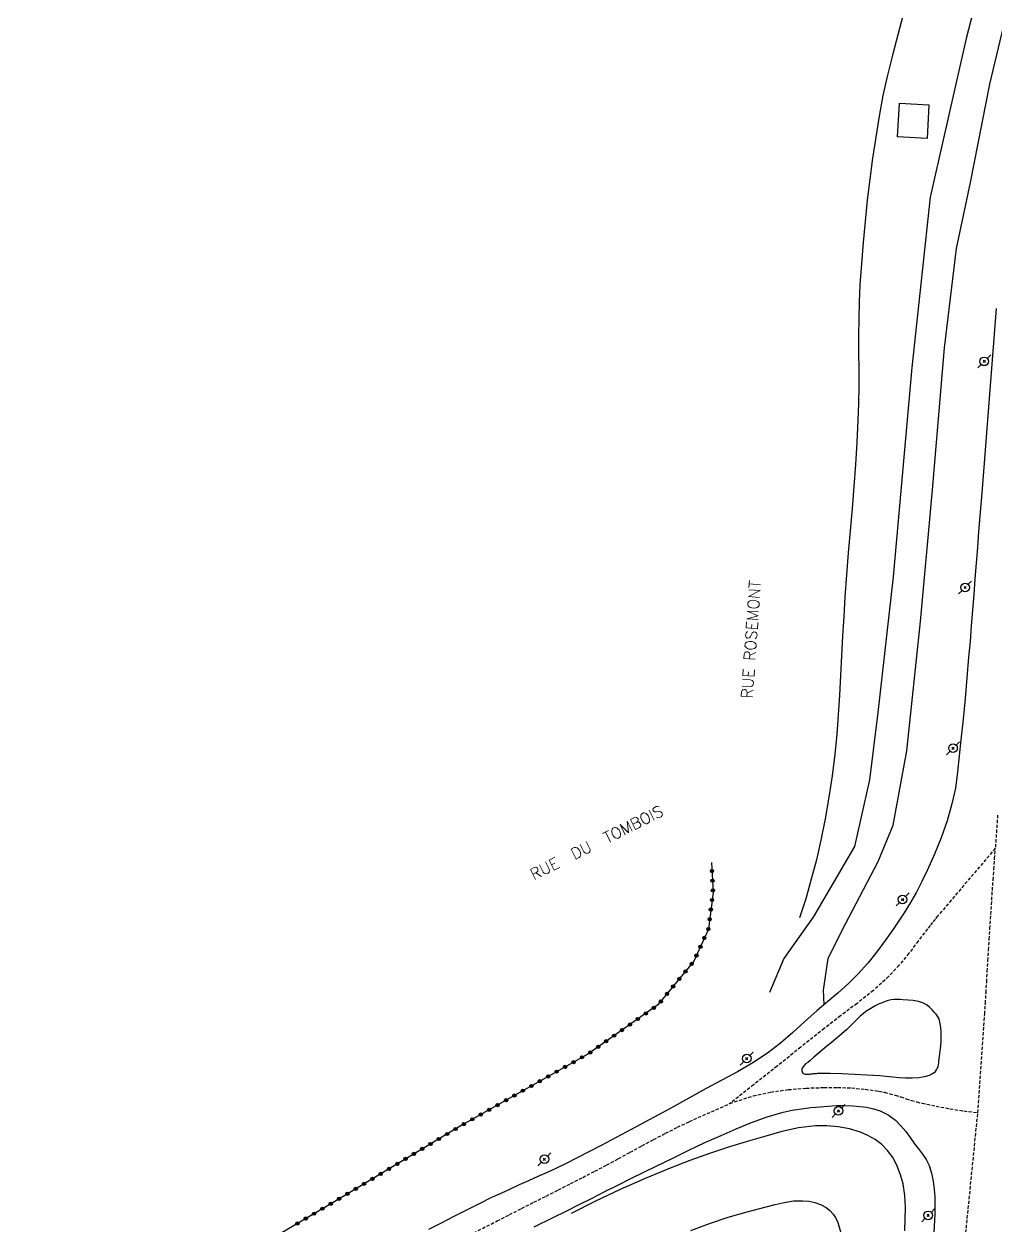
# Model space of a CAD drawing. Header units: millimetres. Extents: x 139000 to 140000, y 142998 to 144000.
# Drawn here: x 139425.3 to 139575.7, y 143625 to 143811 of the extents above; entities that cross this region are included whole.
import ezdxf

# ---------------------------------------------------------------- set-up
doc = ezdxf.new("R2010")
doc.units = ezdxf.units.MM
doc.linetypes.add('DASHED', pattern=[0.75, 0.5, -0.25])
doc.layers.get('0').update_dxf_attribs({"linetype": 'CONTINUOUS'})
for name, color, linetype in [('W0001', 6, 'DASHED'), ('W0008', 7, 'CONTINUOUS'), ('W0017', 7, 'CONTINUOUS'), ('W0211', 2, 'CONTINUOUS'), ('W0214', 2, 'CONTINUOUS'), ('W0322', 7, 'CONTINUOUS'), ('W0473', 7, 'CONTINUOUS'), ('W0600', 7, 'CONTINUOUS'), ('W0989', 7, 'CONTINUOUS')]:
    doc.layers.add(name, color=color, linetype=linetype)
doc.styles.get("Standard").update_dxf_attribs({"font": 'romans.shx', "width": 0.85})

# ---------------------------------------------------------------- blocks, each defined once
blk = doc.blocks.new('T473')
for p, q in [((-0.166667, 0.166667), (0.166667, -0.166667)), ((-0.166667, -0.166667), (0.166667, 0.166667)), ((0.500001, 0.500001), (1.000002, 1.000002)), ((-1.000002, -1.000002), (-0.500001, -0.500001))]:
    blk.add_line(p, q)
blk.add_ellipse((0, 0), major_axis=(0.471405, 0.471405), ratio=1, start_param=5.4977871438, end_param=11.780972451)
blk = doc.blocks.new('t322o')
at = {"color": 0, "linetype": 'Continuous'}
for radius in [0.25, 0.15]:
    blk.add_circle((0, 0), radius, dxfattribs=at)

msp = doc.modelspace()

# ---------------------------------------------------------------- linework, layer by layer
at = {"layer": 'W0001'}
for points in [[(139575.96, 143688.6), (139575.6, 143683.46)], [(139575.6, 143683.46), (139566.67, 143672.96), (139566.27, 143672.48), (139565.88, 143671.99), (139565.49, 143671.5), (139565.1, 143671)], [(139574.77, 143671), (139574.86, 143672.49), (139574.96, 143673.97), (139575.05, 143675.46), (139575.15, 143676.94), (139575.26, 143678.57), (139575.38, 143680.2), (139575.49, 143681.83), (139575.6, 143683.46)], [(139565.1, 143671), (139563.66, 143669.11), (139562.22, 143667.21), (139560.71, 143665.36), (139559.08, 143663.61), (139556.72, 143661.45), (139554.2, 143659.46), (139551.64, 143657.54), (139549.12, 143655.58), (139545.48, 143652.67), (139541.83, 143649.76), (139538.18, 143646.86), (139534.52, 143643.97)], [(139572.89, 143642.54), (139573.96, 143657.81), (139574.06, 143659.46), (139574.16, 143661.1), (139574.26, 143662.75), (139574.36, 143664.4), (139574.46, 143666.05), (139574.56, 143667.7), (139574.66, 143669.35), (139574.77, 143671)], [(139534.52, 143643.97), (139538.12, 143645.17), (139540.82, 143645.74), (139543.56, 143646.12), (139546.31, 143646.34), (139549.06, 143646.45), (139551.19, 143646.46), (139553.33, 143646.37), (139555.46, 143646.18), (139557.58, 143645.88), (139558.44, 143645.7), (139559.28, 143645.49), (139560.12, 143645.24), (139560.95, 143644.98), (139561.78, 143644.71), (139562.61, 143644.45), (139563.44, 143644.21), (139564.29, 143644), (139566.42, 143643.55), (139568.57, 143643.16), (139570.72, 143642.82), (139572.89, 143642.54)], [(139494.87, 143623.96), (139498.5, 143625.81), (139500.39, 143626.77), (139502.28, 143627.73), (139504.17, 143628.69), (139506.07, 143629.65), (139507.96, 143630.6), (139509.85, 143631.57), (139511.74, 143632.53), (139513.62, 143633.5), (139515.45, 143634.46), (139517.27, 143635.44), (139519.08, 143636.43), (139520.9, 143637.42), (139522.71, 143638.4), (139524.54, 143639.36), (139526.39, 143640.29), (139528.25, 143641.18), (139534.52, 143643.97)], [(139570.22, 143615.75), (139572.89, 143642.54)]]:
    msp.add_lwpolyline(points, dxfattribs=at)
at = {"layer": 'W0008'}
for points in [[(139575.71, 143767), (139575.43, 143763.04), (139575.13, 143759.07), (139574.6, 143752.41), (139574.07, 143745.75), (139573.54, 143739.08), (139573.01, 143732.42), (139572.82, 143729.99), (139572.63, 143727.57), (139572.45, 143725.15), (139572.26, 143722.72), (139572.07, 143720.3), (139571.88, 143717.87), (139571.68, 143715.45), (139571.47, 143713.03), (139571.2, 143709.83), (139570.93, 143706.64), (139570.63, 143703.44), (139570.28, 143700.26), (139570.02, 143697.77), (139569.75, 143695.28), (139569.41, 143692.79), (139568.89, 143690.34), (139568.13, 143687.69), (139567.21, 143685.09), (139566.17, 143682.54), (139565.06, 143680.03), (139564.25, 143678.34), (139563.39, 143676.68), (139562.46, 143675.06), (139561.48, 143673.47), (139561.07, 143672.85), (139560.67, 143672.23), (139560.26, 143671.61), (139559.84, 143671)], [(139559.84, 143671), (139558.57, 143669.19), (139557.24, 143667.42), (139555.85, 143665.7), (139554.39, 143664.03), (139552.89, 143662.52), (139551.29, 143661.1), (139549.65, 143659.73), (139548.03, 143658.35), (139546.14, 143656.66), (139544.27, 143654.95), (139542.35, 143653.29), (139540.33, 143651.74), (139538.04, 143650.25), (139535.67, 143648.89), (139533.26, 143647.59), (139530.86, 143646.29), (139525.46, 143643.31), (139520.03, 143640.35), (139514.57, 143637.46), (139509.06, 143634.65), (139507.65, 143633.97), (139506.23, 143633.3), (139504.8, 143632.65), (139503.36, 143632.01), (139501.92, 143631.37), (139500.49, 143630.73), (139499.06, 143630.07), (139497.64, 143629.4), (139495.68, 143628.43), (139493.72, 143627.46), (139491.76, 143626.46), (139489.81, 143625.46), (139487.87, 143624.46)], [(139504.23, 143624.88), (139507.17, 143626.34), (139509.17, 143627.33), (139511.18, 143628.33), (139513.18, 143629.34), (139515.18, 143630.34), (139517.18, 143631.34), (139519.19, 143632.34), (139521.19, 143633.34), (139523.2, 143634.32), (139525.67, 143635.53), (139528.14, 143636.74), (139530.62, 143637.92), (139533.14, 143639.03), (139535.49, 143640.03), (139537.86, 143641.02), (139540.27, 143641.91), (139542.74, 143642.64), (139544.16, 143642.95), (139545.6, 143643.17), (139547.05, 143643.33), (139548.49, 143643.46), (139549.75, 143643.57), (139551.02, 143643.65), (139552.28, 143643.68), (139553.55, 143643.63), (139554.61, 143643.53), (139555.68, 143643.39), (139556.73, 143643.16), (139557.76, 143642.83), (139558.4, 143642.55), (139559.01, 143642.21), (139559.59, 143641.81), (139560.14, 143641.37), (139560.98, 143640.54), (139561.73, 143639.63), (139562.43, 143638.69), (139563.11, 143637.74), (139563.72, 143636.95), (139564.34, 143636.14), (139564.9, 143635.29), (139565.36, 143634.37), (139565.74, 143633.19), (139565.99, 143631.96), (139566.14, 143630.73), (139566.23, 143629.5), (139566.26, 143626.77), (139566.07, 143624.04)]]:
    msp.add_lwpolyline(points, dxfattribs=at)
msp.add_lwpolyline([(139555.72, 143648.43), (139556.72, 143648.37), (139557.72, 143648.28), (139558.72, 143648.18), (139559.72, 143648.08), (139560.72, 143647.99), (139561.73, 143647.94), (139562.75, 143647.94), (139563.76, 143648.01), (139564.31, 143648.08), (139564.85, 143648.18), (139565.4, 143648.34), (139565.9, 143648.59), (139566.12, 143648.75), (139566.32, 143648.94), (139566.48, 143649.16), (139566.62, 143649.39), (139566.73, 143649.66), (139566.8, 143649.95), (139566.84, 143650.24), (139566.87, 143650.53), (139566.96, 143651.3), (139567.06, 143652.08), (139567.15, 143652.86), (139567.21, 143653.64), (139567.24, 143654.43), (139567.22, 143655.23), (139567.12, 143656.02), (139566.95, 143656.81), (139566.83, 143657.16), (139566.64, 143657.48), (139566.43, 143657.78), (139566.2, 143658.06), (139565.82, 143658.48), (139565.41, 143658.87), (139564.96, 143659.23), (139564.46, 143659.51), (139563.69, 143659.77), (139562.89, 143659.9), (139562.09, 143659.96), (139561.3, 143660.01), (139560.85, 143660.04), (139560.38, 143660.06), (139559.92, 143660.04), (139559.46, 143659.99), (139558.99, 143659.89), (139558.53, 143659.75), (139558.08, 143659.57), (139557.64, 143659.39), (139557.1, 143659.13), (139556.58, 143658.85), (139556.07, 143658.54), (139555.58, 143658.2), (139555.12, 143657.84), (139554.69, 143657.46), (139554.27, 143657.06), (139553.86, 143656.66), (139553.45, 143656.24), (139553.05, 143655.84), (139552.63, 143655.43), (139552.21, 143655.04), (139551.55, 143654.47), (139550.88, 143653.92), (139550.21, 143653.37), (139549.53, 143652.82), (139548.86, 143652.27), (139548.18, 143651.72), (139547.52, 143651.16), (139546.87, 143650.58), (139546.56, 143650.33), (139546.24, 143650.09), (139545.94, 143649.8), (139545.71, 143649.45), (139545.66, 143649.31), (139545.63, 143649.16), (139545.63, 143649.01), (139545.68, 143648.86), (139545.76, 143648.73), (139545.88, 143648.64), (139546.01, 143648.57), (139546.15, 143648.52), (139546.31, 143648.49), (139546.49, 143648.49), (139546.66, 143648.51), (139546.82, 143648.52), (139546.98, 143648.54), (139547.14, 143648.55), (139547.3, 143648.57), (139547.46, 143648.59), (139547.62, 143648.6), (139547.78, 143648.62), (139547.94, 143648.63), (139548.1, 143648.64), (139550.01, 143648.66), (139551.91, 143648.6), (139553.82, 143648.52)], close=True, dxfattribs=at)
at = {"layer": 'W0017'}
for points in [[(139630.38, 144000), (139630.64, 143996.04), (139629.66, 143991.11), (139625.79, 143984.92), (139618.14, 143968.93), (139617.13, 143960.15), (139612.62, 143943), (139606.89, 143925.74), (139600.01, 143903.27), (139593.7, 143883.55), (139588.59, 143868.34), (139582.18, 143849.75), (139576.42, 143829.36), (139571.09, 143808.76), (139565.53, 143784.22), (139562.68, 143757.88), (139559.79, 143725.48), (139557.39, 143704.48), (139556.14, 143694.08), (139553.8, 143683.72), (139547.38, 143672.79), (139546.12, 143671)], [(139552, 143671), (139552.34, 143671.68), (139557.48, 143681.44), (139559.79, 143687.02), (139561.9, 143698.55), (139564.03, 143718.53), (139565.85, 143738.92), (139567.74, 143760.88), (139569.58, 143776.29), (139571.74, 143786.48), (139574.75, 143801.7), (139578.21, 143816.24)], [(139546.12, 143671), (139542.85, 143666.41), (139540.67, 143661.16)], [(139549.11, 143659.28), (139548.99, 143661.52), (139549.74, 143666.43), (139552, 143671)]]:
    msp.add_lwpolyline(points, dxfattribs=at)
at = {"layer": 'W0211'}
msp.add_lwpolyline([(139528.48, 143624.31), (139531.34, 143625.39), (139534.24, 143626.36), (139537.17, 143627.22), (139540.13, 143627.98), (139541.51, 143628.32), (139542.91, 143628.66), (139544.34, 143628.9), (139545.79, 143628.93), (139546.73, 143628.84), (139547.66, 143628.65), (139548.56, 143628.33), (139549.4, 143627.87), (139549.99, 143627.41), (139550.5, 143626.87), (139550.91, 143626.25), (139551.24, 143625.58), (139551.67, 143623.96)], dxfattribs=at)
at = {"layer": 'W0214'}
for points in [[(139561.77, 143814.04), (139560.49, 143809.32), (139559.69, 143806.2), (139558.92, 143803.08), (139558.21, 143799.94), (139557.6, 143796.77), (139556.59, 143790.27), (139555.78, 143783.75), (139555.13, 143777.21), (139554.64, 143770.65), (139554.51, 143768.03), (139554.45, 143765.41), (139554.43, 143762.79), (139554.44, 143760.17), (139554.46, 143757.55), (139554.46, 143754.93), (139554.43, 143752.31), (139554.34, 143749.7), (139554.17, 143746.27), (139553.95, 143742.85), (139553.69, 143739.44), (139553.42, 143736.02), (139553.13, 143732.61), (139552.84, 143729.2), (139552.57, 143725.78), (139552.32, 143722.37), (139552.13, 143719.32), (139551.96, 143716.28), (139551.81, 143713.23), (139551.66, 143710.18), (139551.49, 143707.14), (139551.29, 143704.09), (139551.05, 143701.05), (139550.74, 143698.01), (139550.33, 143694.68), (139549.84, 143691.35), (139549.27, 143688.04), (139548.61, 143684.74), (139547.9, 143681.7), (139547.12, 143678.67), (139546.25, 143675.66), (139545.3, 143672.68)], [(139561.58, 143624.25), (139561.64, 143626.07), (139561.68, 143627.9), (139561.61, 143629.74), (139561.31, 143631.55), (139560.93, 143632.93), (139560.43, 143634.27), (139559.78, 143635.55), (139558.93, 143636.72), (139558.02, 143637.63), (139556.99, 143638.39), (139555.88, 143639.01), (139554.71, 143639.52), (139553.02, 143640.04), (139551.28, 143640.37), (139549.52, 143640.52), (139547.76, 143640.51), (139545.14, 143640.23), (139542.58, 143639.66), (139540.06, 143638.94), (139537.57, 143638.2), (139534.46, 143637.27), (139531.37, 143636.25), (139528.31, 143635.15), (139525.28, 143633.97), (139521.38, 143632.36), (139517.53, 143630.65), (139513.71, 143628.85), (139509.95, 143626.96)]]:
    msp.add_lwpolyline(points, dxfattribs=at)
at = {"layer": 'W0322'}
for points in [[(139531.69, 143681.26), (139531.9, 143676.6), (139531.19, 143671)], [(139531.19, 143671), (139531.18, 143670.97), (139528.95, 143666.01), (139523.37, 143659.22), (139512.54, 143651.62), (139493, 143640.6), (139473.36, 143628.83), (139458.48, 143620.02), (139440.95, 143609.42), (139429.28, 143602.21), (139425.26, 143599.73)]]:
    msp.add_lwpolyline(points, dxfattribs=at)
at = {"layer": 'W0600'}
msp.add_lwpolyline([(139560.76, 143798.77), (139565.33, 143798.52), (139565.03, 143793.28), (139560.47, 143793.54)], close=True, dxfattribs=at)

# ---------------------------------------------------------------- block references
at = {"layer": 'W0322'}
for p, rotation in [((139531.74, 143679.95), 272.6000649493758), ((139531.81, 143678.45), 272.6000649493758), ((139531.88, 143676.95), 272.6000649493758), ((139531.75, 143675.46), 262.7773759438977), ((139531.56, 143673.98), 262.7773759438977), ((139531.18, 143670.96), 245.793409099054), ((139531.38, 143672.49), 262.7773759438977), ((139530.56, 143669.59), 245.793409099054), ((139529.95, 143668.22), 245.793409099054), ((139528.59, 143665.57), 230.5840538927034), ((139529.33, 143666.86), 245.793409099054), ((139527.64, 143664.41), 230.5840538927034), ((139525.73, 143662.09), 230.5840538927034), ((139526.69, 143663.25), 230.5840538927034), ((139523.83, 143659.77), 230.5840538927034), ((139524.78, 143660.93), 230.5840538927034), ((139521.5, 143657.91), 215.022175682478), ((139522.73, 143658.77), 215.022175682478), ((139519.05, 143656.19), 215.022175682478), ((139520.28, 143657.05), 215.022175682478), ((139516.59, 143654.47), 215.022175682478), ((139517.82, 143655.33), 215.022175682478), ((139514.13, 143652.74), 215.022175682478), ((139515.36, 143653.6), 215.022175682478), ((139510.32, 143650.37), 209.4465047703187), ((139511.62, 143651.11), 209.4465047703187), ((139512.91, 143651.88), 215.022175682478), ((139507.7, 143648.9), 209.4465047703187), ((139509.01, 143649.63), 209.4465047703187), ((139503.79, 143646.68), 209.4465047703187), ((139505.09, 143647.42), 209.4465047703187), ((139506.4, 143648.16), 209.4465047703187), ((139501.17, 143645.21), 209.4465047703187), ((139502.48, 143645.95), 209.4465047703187), ((139497.25, 143643), 209.4465047703187), ((139498.56, 143643.73), 209.4465047703187), ((139499.87, 143644.47), 209.4465047703187), ((139494.64, 143641.52), 209.4465047703187), ((139495.95, 143642.26), 209.4465047703187), ((139490.76, 143639.25), 210.9350024261424), ((139492.04, 143640.02), 210.9350024261424), ((139493.34, 143640.79), 209.4465047703187), ((139488.18, 143637.71), 210.9350024261424), ((139489.47, 143638.48), 210.9350024261424), ((139485.61, 143636.17), 210.9350024261424), ((139486.9, 143636.94), 210.9350024261424), ((139481.75, 143633.85), 210.9350024261424), ((139483.04, 143634.62), 210.9350024261424), ((139484.32, 143635.4), 210.9350024261424), ((139479.18, 143632.31), 210.9350024261424), ((139480.46, 143633.08), 210.9350024261424), ((139475.32, 143630), 210.9350024261424), ((139476.6, 143630.77), 210.9350024261424), ((139477.89, 143631.54), 210.9350024261424), ((139472.74, 143628.46), 210.6193039122912), ((139474.03, 143629.23), 210.9350024261424), ((139470.16, 143626.93), 210.6193039122912), ((139471.45, 143627.7), 210.6193039122912), ((139467.58, 143625.4), 210.6193039122912), ((139468.87, 143626.17), 210.6193039122912)]:
    msp.add_blockref('t322o', p, dxfattribs=dict(at, rotation=rotation))
at = {"layer": 'W0473'}
for p in [(139573.89, 143758.81), (139570.92, 143723.82), (139569.05, 143698.94), (139561.25, 143675.55), (139537.12, 143650.92), (139551.33, 143642.82), (139505.8, 143635.34), (139565.21, 143626.66)]:
    msp.add_blockref('T473', p, dxfattribs=at)

# ---------------------------------------------------------------- texts
at = {"layer": 'W0989'}
for s, rotation, p in [('RUE ROSEMONT', 85.9693, (139538.01, 143706.58)), ('RUE  DU  TOMBOIS   ', 26.5347, (139504.15, 143678.5))]:
    msp.add_text(s, height=1.75, rotation=rotation, dxfattribs=at).set_placement(p)

doc.saveas('drawing.dxf')
